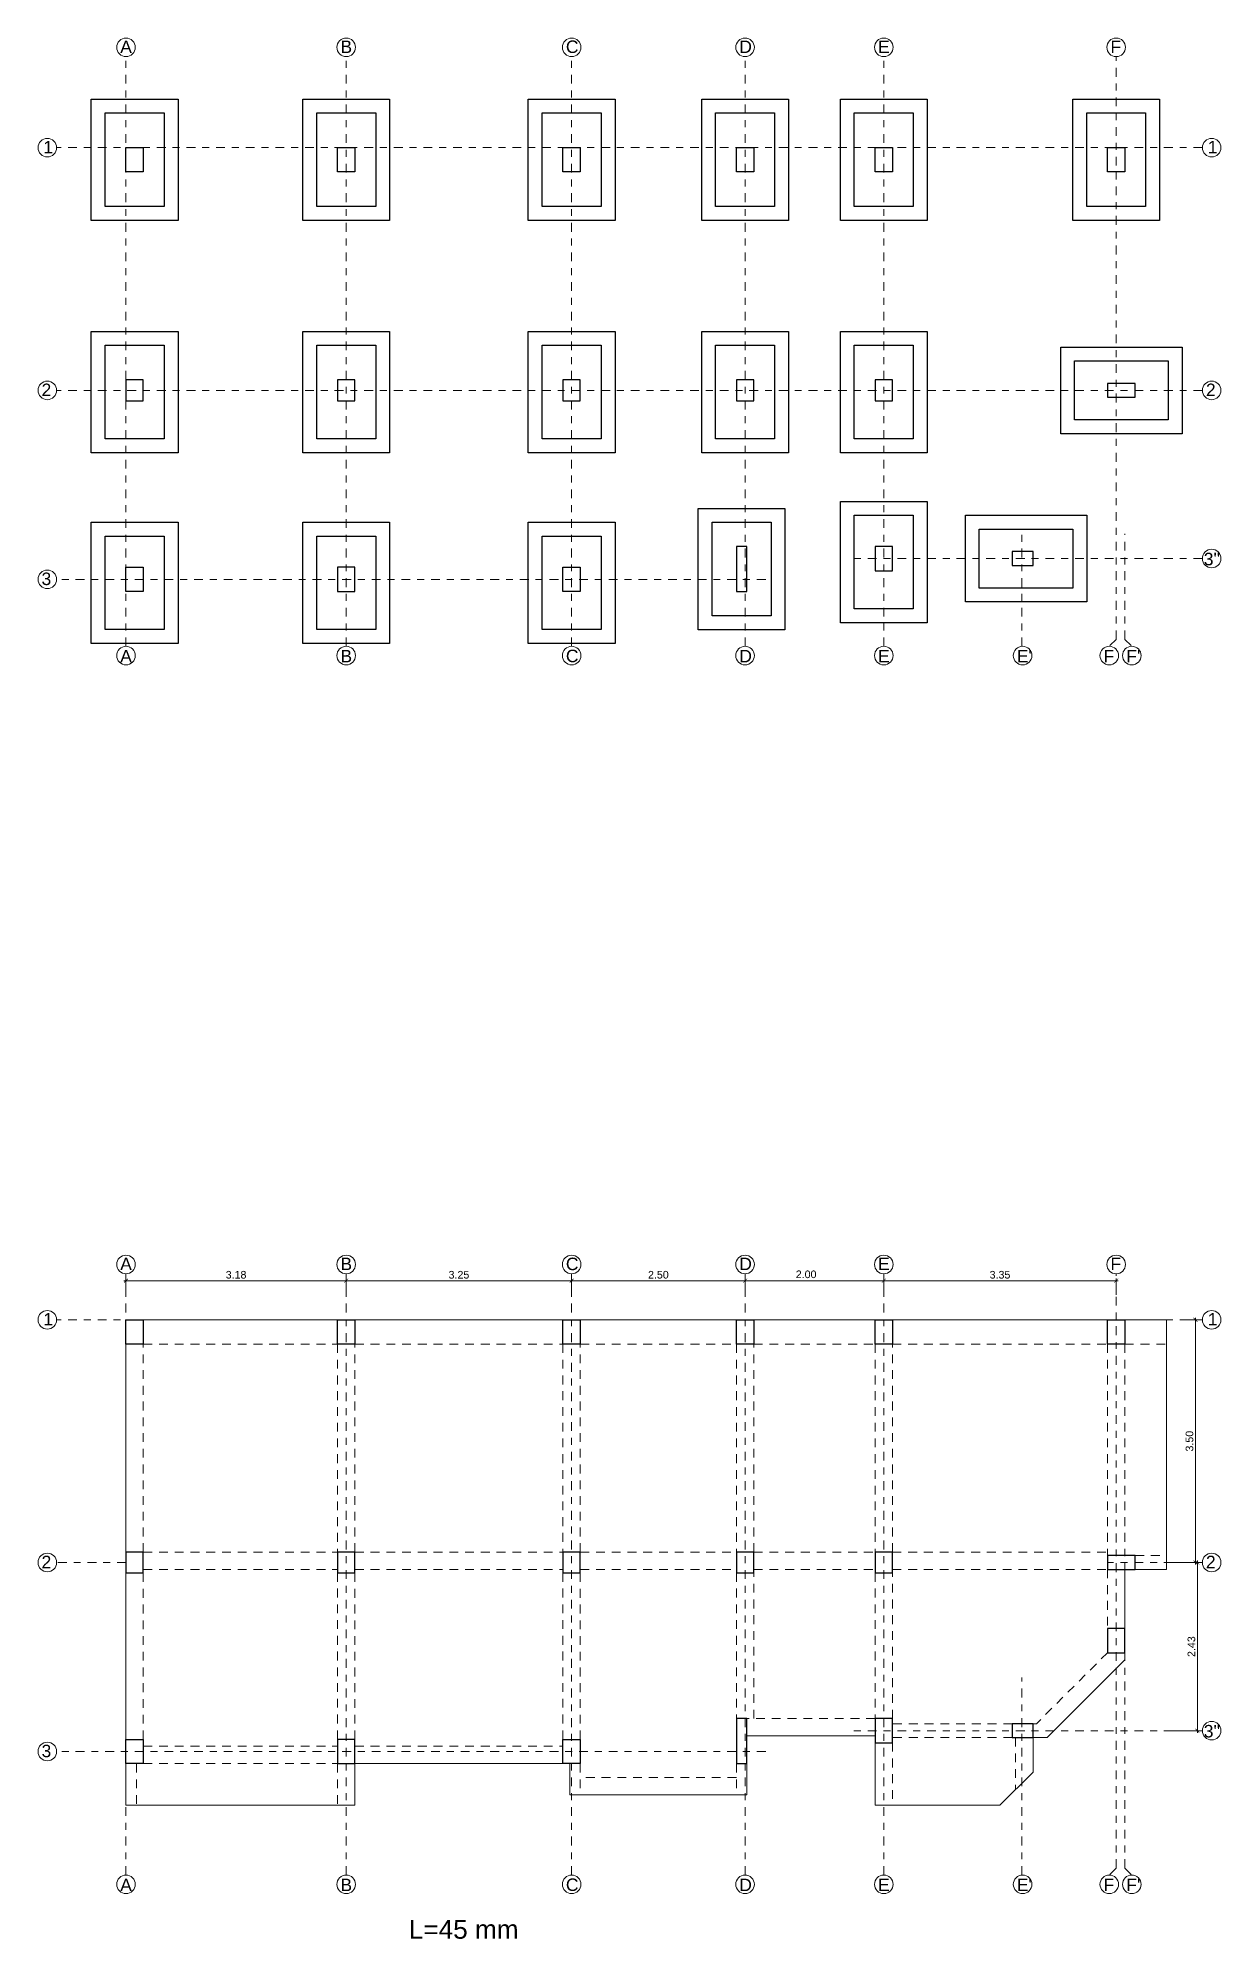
# Model space of a CAD drawing. Header units: millimetres. Extents: x 3790 to 7711, y 1471 to 3132.
# Drawn here: x 3789.94 to 3806.99, y 1470.98 to 1498.39 of the extents above; entities outside this region: 3.
import ezdxf

# ---------------------------------------------------------------- set-up
doc = ezdxf.new("R2010")
doc.units = ezdxf.units.MM
doc.header["$PDMODE"] = 3
doc.linetypes.add('DASHDOTX2', pattern=[50.8, 25.4, -12.7, 0, -12.7])
doc.linetypes.add('HIDDEN', pattern=[9.525, 6.35, -3.175])
for name, color, linetype, lineweight in [('cotas', 7, 'Continuous', 5), ('EJES', 20, 'DASHDOTX2', 9), ('pluma 1', 1, 'Continuous', 9), ('pluma 2.5', 30, 'Continuous', 25), ('proyecciones', 32, 'HIDDEN', 9), ('TEXTO', 7, 'Continuous', 9), ('TEXTURAS', 35, 'Continuous', 5)]:
    doc.layers.add(name, color=color, linetype=linetype, lineweight=lineweight)
doc.styles.add('nombreambiente', font='stylu.ttf', dxfattribs={"oblique": 20})
doc.styles.get("Standard").update_dxf_attribs({"font": 'arial.ttf'})
doc.styles.add('TIMES', font='arial.ttf', dxfattribs={"height": 0.11})
doc.dimstyles.new('julio', dxfattribs={"dimtxt": 0.11, "dimasz": 0.057, "dimexe": 0.03, "dimexo": 0.097, "dimgap": 0.0295, "dimtad": 1, "dimzin": 4, "dimdsep": 46, "dimtxsty": 'TIMES', "dimblk": 'ARCHTICK', "dimcen": 0, "dimdle": 0.03, "dimclrd": 256, "dimclre": 256, "dimclrt": 256, "dimadec": 0, "dimazin": 0, "dimtfac": 1, "dimtix": 1, "dimtmove": 2, "dimatfit": 2, "dimldrblk": 'ARCHTICK', "dimfxl": 1, "dimtolj": 1, "dimtzin": 0, "dimlwd": 5, "dimlwe": 5, "dimarcsym": 0})

# ---------------------------------------------------------------- blocks, each defined once
blk = doc.blocks.new('_ArchTick')
at = {"color": 0, "linetype": 'ByBlock', "lineweight": 40, "const_width": 0.15}
blk.add_lwpolyline([(-0.5, -0.5), (0.5, 0.5)], dxfattribs=at)
blk = doc.blocks.new('*D861')
at = {"layer": 'cotas', "lineweight": 5, "transparency": 16777216}
for p, q in [((3791.204, 1480.267), (3791.204, 1480.5)), ((3794.379, 1480.267), (3794.379, 1480.5)), ((3791.174, 1480.47), (3794.409, 1480.47))]:
    blk.add_line(p, q, dxfattribs=at)
at = {"layer": 'Defpoints', "color": 0, "transparency": 16777216}
for p in [(3794.379, 1480.47), (3791.204, 1480.17), (3794.379, 1480.17)]:
    blk.add_point(p, dxfattribs=at)
at = {"layer": 'cotas', "lineweight": 5, "transparency": 16777216, "xscale": 0.057, "yscale": 0.057, "zscale": 0.057, "rotation": 180}
blk.add_blockref('_ArchTick', (3791.204, 1480.47), dxfattribs=at)
at = {"layer": 'cotas', "lineweight": 5, "transparency": 16777216, "xscale": 0.057, "yscale": 0.057, "zscale": 0.057}
blk.add_blockref('_ArchTick', (3794.379, 1480.47), dxfattribs=at)
at = {"layer": 'cotas', "transparency": 16777216, "insert": (3792.791, 1480.555), "char_height": 0.11, "attachment_point": 5, "style": 'TIMES'}
blk.add_mtext('\\A1;3.18', dxfattribs=at)
blk = doc.blocks.new('*D862')
at = {"layer": 'cotas', "lineweight": 5, "transparency": 16777216}
for p, q in [((3794.379, 1480.267), (3794.379, 1480.5)), ((3797.629, 1480.267), (3797.629, 1480.5)), ((3794.349, 1480.47), (3797.659, 1480.47))]:
    blk.add_line(p, q, dxfattribs=at)
at = {"layer": 'Defpoints', "color": 0, "transparency": 16777216}
for p in [(3797.629, 1480.47), (3794.379, 1480.17), (3797.629, 1480.17)]:
    blk.add_point(p, dxfattribs=at)
at = {"layer": 'cotas', "lineweight": 5, "transparency": 16777216, "xscale": 0.057, "yscale": 0.057, "zscale": 0.057, "rotation": 180}
blk.add_blockref('_ArchTick', (3794.379, 1480.47), dxfattribs=at)
at = {"layer": 'cotas', "lineweight": 5, "transparency": 16777216, "xscale": 0.057, "yscale": 0.057, "zscale": 0.057}
blk.add_blockref('_ArchTick', (3797.629, 1480.47), dxfattribs=at)
at = {"layer": 'cotas', "transparency": 16777216, "insert": (3796.004, 1480.555), "char_height": 0.11, "attachment_point": 5, "style": 'TIMES'}
blk.add_mtext('\\A1;3.25', dxfattribs=at)
blk = doc.blocks.new('*D863')
at = {"layer": 'cotas', "lineweight": 5, "transparency": 16777216}
for p, q in [((3797.629, 1480.267), (3797.629, 1480.5)), ((3800.129, 1480.267), (3800.129, 1480.5)), ((3797.599, 1480.47), (3800.159, 1480.47))]:
    blk.add_line(p, q, dxfattribs=at)
at = {"layer": 'Defpoints', "color": 0, "transparency": 16777216}
for p in [(3800.129, 1480.47), (3797.629, 1480.17), (3800.129, 1480.17)]:
    blk.add_point(p, dxfattribs=at)
at = {"layer": 'cotas', "lineweight": 5, "transparency": 16777216, "xscale": 0.057, "yscale": 0.057, "zscale": 0.057, "rotation": 180}
blk.add_blockref('_ArchTick', (3797.629, 1480.47), dxfattribs=at)
at = {"layer": 'cotas', "lineweight": 5, "transparency": 16777216, "xscale": 0.057, "yscale": 0.057, "zscale": 0.057}
blk.add_blockref('_ArchTick', (3800.129, 1480.47), dxfattribs=at)
at = {"layer": 'cotas', "transparency": 16777216, "insert": (3798.879, 1480.555), "char_height": 0.11, "attachment_point": 5, "style": 'TIMES'}
blk.add_mtext('\\A1;2.50', dxfattribs=at)
blk = doc.blocks.new('*D864')
at = {"layer": 'cotas', "lineweight": 5, "transparency": 16777216}
for p, q in [((3800.129, 1480.267), (3800.129, 1480.5)), ((3802.129, 1480.267), (3802.129, 1480.5)), ((3800.099, 1480.47), (3802.159, 1480.47))]:
    blk.add_line(p, q, dxfattribs=at)
at = {"layer": 'Defpoints', "color": 0, "transparency": 16777216}
for p in [(3802.129, 1480.47), (3800.129, 1480.17), (3802.129, 1480.17)]:
    blk.add_point(p, dxfattribs=at)
at = {"layer": 'cotas', "lineweight": 5, "transparency": 16777216, "xscale": 0.057, "yscale": 0.057, "zscale": 0.057, "rotation": 180}
blk.add_blockref('_ArchTick', (3800.129, 1480.47), dxfattribs=at)
at = {"layer": 'cotas', "lineweight": 5, "transparency": 16777216, "xscale": 0.057, "yscale": 0.057, "zscale": 0.057}
blk.add_blockref('_ArchTick', (3802.129, 1480.47), dxfattribs=at)
at = {"layer": 'cotas', "transparency": 16777216, "insert": (3801.009, 1480.561), "char_height": 0.11, "attachment_point": 5, "style": 'TIMES'}
blk.add_mtext('\\A1;2.00', dxfattribs=at)
blk = doc.blocks.new('*D865')
at = {"layer": 'cotas', "lineweight": 5, "transparency": 16777216}
for p, q in [((3802.129, 1480.267), (3802.129, 1480.5)), ((3805.479, 1480.267), (3805.479, 1480.5)), ((3802.099, 1480.47), (3805.509, 1480.47))]:
    blk.add_line(p, q, dxfattribs=at)
at = {"layer": 'Defpoints', "color": 0, "transparency": 16777216}
for p in [(3805.479, 1480.47), (3802.129, 1480.17), (3805.479, 1480.17)]:
    blk.add_point(p, dxfattribs=at)
at = {"layer": 'cotas', "lineweight": 5, "transparency": 16777216, "xscale": 0.057, "yscale": 0.057, "zscale": 0.057, "rotation": 180}
blk.add_blockref('_ArchTick', (3802.129, 1480.47), dxfattribs=at)
at = {"layer": 'cotas', "lineweight": 5, "transparency": 16777216, "xscale": 0.057, "yscale": 0.057, "zscale": 0.057}
blk.add_blockref('_ArchTick', (3805.479, 1480.47), dxfattribs=at)
at = {"layer": 'cotas', "transparency": 16777216, "insert": (3803.804, 1480.555), "char_height": 0.11, "attachment_point": 5, "style": 'TIMES'}
blk.add_mtext('\\A1;3.35', dxfattribs=at)
blk = doc.blocks.new('*D860')
at = {"layer": 'cotas', "lineweight": 5, "transparency": 16777216}
for p, q in [((3806.419, 1479.906), (3806.652, 1479.906)), ((3806.622, 1476.376), (3806.622, 1479.936)), ((3806.419, 1476.406), (3806.652, 1476.406))]:
    blk.add_line(p, q, dxfattribs=at)
at = {"layer": 'Defpoints', "color": 0, "transparency": 16777216}
for p in [(3806.322, 1479.906), (3806.622, 1479.906), (3806.322, 1476.406)]:
    blk.add_point(p, dxfattribs=at)
at = {"layer": 'cotas', "lineweight": 5, "transparency": 16777216, "xscale": 0.057, "yscale": 0.057, "zscale": 0.057}
for p, rotation in [((3806.622, 1479.906), 90), ((3806.622, 1476.406), 270)]:
    blk.add_blockref('_ArchTick', p, dxfattribs=dict(at, rotation=rotation))
at = {"layer": 'cotas', "transparency": 16777216, "insert": (3806.536, 1478.156), "char_height": 0.11, "attachment_point": 5, "rotation": 90, "style": 'TIMES'}
blk.add_mtext('\\A1;3.50', dxfattribs=at)
blk = doc.blocks.new('*D866')
at = {"layer": 'cotas', "lineweight": 5, "transparency": 16777216}
for p, q in [((3806.242, 1476.406), (3806.679, 1476.406)), ((3806.649, 1476.436), (3806.649, 1473.951)), ((3806.242, 1473.981), (3806.679, 1473.981))]:
    blk.add_line(p, q, dxfattribs=at)
at = {"layer": 'Defpoints', "color": 0, "transparency": 16777216}
for p in [(3806.145, 1476.406), (3806.145, 1473.981), (3806.649, 1473.981)]:
    blk.add_point(p, dxfattribs=at)
at = {"layer": 'cotas', "lineweight": 5, "transparency": 16777216, "xscale": 0.057, "yscale": 0.057, "zscale": 0.057}
for p, rotation in [((3806.649, 1476.406), 90), ((3806.649, 1473.981), 270)]:
    blk.add_blockref('_ArchTick', p, dxfattribs=dict(at, rotation=rotation))
at = {"layer": 'cotas', "transparency": 16777216, "insert": (3806.564, 1475.193), "char_height": 0.11, "attachment_point": 5, "rotation": 90, "style": 'TIMES'}
blk.add_mtext('\\A1;2.43', dxfattribs=at)

msp = doc.modelspace()

# ---------------------------------------------------------------- hatches: boundary and pattern name
at = {"layer": 'TEXTURAS'}
h = msp.add_hatch(dxfattribs=at)
h.set_pattern_fill('LINE', color=256, scale=0.005, angle=45)
h.set_pattern_definition([(45, (3850.173085, 1483.510412), (-0.01122532015, 0.01122532015), [])])
h.paths.add_polyline_path([(7704.287, 3023.01), (7704.187, 3023.01), (7704.037, 3023.01), (7704.037, 3022.66), (7704.287, 3022.66)])

# ---------------------------------------------------------------- linework, layer by layer
at = {"layer": 'cotas', "color": 3}
for points in [[(3806.204, 1476.306), (3806.204, 1479.906), (3791.204, 1479.906)], [(3800.154, 1473.056), (3797.604, 1473.056), (3797.604, 1473.506), (3794.504, 1473.506), (3794.504, 1472.906), (3791.204, 1472.906), (3791.204, 1479.906)], [(3805.604, 1475.002), (3804.482, 1473.881), (3804.28, 1473.881), (3804.28, 1473.381), (3803.804, 1472.906), (3802.004, 1472.906), (3802.004, 1473.906), (3800.154, 1473.906), (3800.154, 1473.056)]]:
    msp.add_lwpolyline(points, dxfattribs=at)
at = {"layer": 'cotas'}
msp.add_lwpolyline([(3806.204, 1479.906), (3806.204, 1476.306), (3805.604, 1476.306), (3805.604, 1475.002), (3804.482, 1473.881), (3804.28, 1473.881), (3804.28, 1473.381), (3803.804, 1472.906), (3802.004, 1472.906), (3802.004, 1473.906), (3800.154, 1473.906), (3800.154, 1473.056), (3797.604, 1473.056), (3797.604, 1473.506), (3794.504, 1473.506), (3794.504, 1472.906), (3791.204, 1472.906), (3791.204, 1479.906), (3806.204, 1479.906)], dxfattribs=at)
at = {"layer": 'EJES', "ltscale": 0.005}
for p, q in [((3791.204, 1489.618), (3791.204, 1498.121)), ((3794.379, 1489.618), (3794.379, 1498.121)), ((3797.629, 1489.618), (3797.629, 1498.121)), ((3800.129, 1489.618), (3800.129, 1498.121)), ((3802.129, 1489.618), (3802.129, 1498.121)), ((3805.479, 1489.718), (3805.479, 1498.121)), ((3806.722, 1496.808), (3790.204, 1496.808)), ((3806.722, 1493.308), (3790.204, 1493.308)), ((3804.121, 1489.618), (3804.121, 1491.241)), ((3805.604, 1489.718), (3805.604, 1491.241)), ((3806.722, 1490.883), (3801.649, 1490.883)), ((3800.426, 1490.583), (3790.204, 1490.583)), ((3805.479, 1489.718), (3805.379, 1489.618)), ((3805.604, 1489.718), (3805.704, 1489.618)), ((3791.204, 1471.899), (3791.204, 1480.57)), ((3794.379, 1471.899), (3794.379, 1480.57)), ((3797.629, 1471.899), (3797.629, 1480.57)), ((3800.129, 1471.899), (3800.129, 1480.57)), ((3802.129, 1471.899), (3802.129, 1480.57)), ((3805.479, 1471.999), (3805.479, 1480.57)), ((3806.722, 1479.906), (3790.204, 1479.906)), ((3791.204, 1476.406), (3790.204, 1476.406)), ((3806.722, 1476.406), (3805.354, 1476.406)), ((3805.604, 1471.999), (3805.604, 1476.506)), ((3804.121, 1471.899), (3804.121, 1474.749)), ((3806.722, 1473.981), (3801.649, 1473.981)), ((3800.426, 1473.681), (3790.204, 1473.681)), ((3805.479, 1471.999), (3805.379, 1471.899)), ((3805.604, 1471.999), (3805.704, 1471.899))]:
    msp.add_line(p, q, dxfattribs=at)
at = {"layer": 'pluma 1'}
for centre in [(3791.204, 1498.255), (3794.379, 1498.255), (3797.629, 1498.255), (3800.129, 1498.255), (3802.129, 1498.255), (3805.479, 1498.255), (3790.07, 1496.808), (3806.856, 1496.808), (3790.07, 1493.308), (3806.856, 1493.308), (3806.856, 1490.883), (3790.07, 1490.583), (3791.204, 1489.484), (3794.379, 1489.484), (3797.629, 1489.484), (3800.129, 1489.484), (3802.129, 1489.484), (3804.13, 1489.484), (3805.379, 1489.484), (3805.704, 1489.484), (3791.204, 1480.704), (3794.379, 1480.704), (3797.629, 1480.704), (3800.129, 1480.704), (3802.129, 1480.704), (3805.479, 1480.704), (3790.07, 1479.906), (3806.856, 1479.906), (3790.07, 1476.406), (3806.856, 1476.406), (3806.856, 1473.981), (3790.07, 1473.681), (3791.204, 1471.765), (3794.379, 1471.765), (3797.629, 1471.765), (3800.129, 1471.765), (3802.129, 1471.765), (3804.13, 1471.765), (3805.379, 1471.765), (3805.704, 1471.765)]:
    msp.add_circle(centre, 0.134, dxfattribs=at)
at = {"layer": 'pluma 2.5'}
for points in [[(7704.287, 3022.66), (7704.037, 3022.66), (7704.037, 3023.01), (7704.287, 3023.01)], [(3791.954, 1495.758), (3790.704, 1495.758), (3790.704, 1497.508), (3791.954, 1497.508)], [(3795.004, 1495.758), (3793.754, 1495.758), (3793.754, 1497.508), (3795.004, 1497.508)], [(3798.254, 1495.758), (3797.004, 1495.758), (3797.004, 1497.508), (3798.254, 1497.508)], [(3800.754, 1495.758), (3799.504, 1495.758), (3799.504, 1497.508), (3800.754, 1497.508)], [(3802.754, 1495.758), (3801.504, 1495.758), (3801.504, 1497.508), (3802.754, 1497.508)], [(3806.104, 1495.758), (3804.854, 1495.758), (3804.854, 1497.508), (3806.104, 1497.508)], [(3791.454, 1496.458), (3791.204, 1496.458), (3791.204, 1496.808), (3791.454, 1496.808)], [(3794.504, 1496.458), (3794.254, 1496.458), (3794.254, 1496.808), (3794.504, 1496.808)], [(3797.754, 1496.458), (3797.504, 1496.458), (3797.504, 1496.808), (3797.754, 1496.808)], [(3800.254, 1496.458), (3800.004, 1496.458), (3800.004, 1496.808), (3800.254, 1496.808)], [(3802.254, 1496.458), (3802.004, 1496.458), (3802.004, 1496.808), (3802.254, 1496.808)], [(3805.604, 1496.458), (3805.354, 1496.458), (3805.354, 1496.808), (3805.604, 1496.808)], [(3791.954, 1492.408), (3790.704, 1492.408), (3790.704, 1494.158), (3791.954, 1494.158)], [(3795.004, 1492.408), (3793.754, 1492.408), (3793.754, 1494.158), (3795.004, 1494.158)], [(3798.254, 1492.408), (3797.004, 1492.408), (3797.004, 1494.158), (3798.254, 1494.158)], [(3800.754, 1492.408), (3799.504, 1492.408), (3799.504, 1494.158), (3800.754, 1494.158)], [(3802.754, 1492.408), (3801.504, 1492.408), (3801.504, 1494.158), (3802.754, 1494.158)], [(3804.679, 1492.683), (3804.679, 1493.933), (3806.429, 1493.933), (3806.429, 1492.683)], [(3791.204, 1493.158), (3791.454, 1493.158), (3791.454, 1493.458), (3791.204, 1493.458)], [(3794.254, 1493.158), (3794.504, 1493.158), (3794.504, 1493.458), (3794.254, 1493.458)], [(3797.504, 1493.158), (3797.754, 1493.158), (3797.754, 1493.458), (3797.504, 1493.458)], [(3800.004, 1493.158), (3800.254, 1493.158), (3800.254, 1493.458), (3800.004, 1493.458)], [(3802.004, 1493.158), (3802.254, 1493.158), (3802.254, 1493.458), (3802.004, 1493.458)], [(3805.354, 1493.208), (3805.754, 1493.208), (3805.754, 1493.408), (3805.354, 1493.408)], [(3800.704, 1489.856), (3799.454, 1489.856), (3799.454, 1491.606), (3800.704, 1491.606)], [(3802.754, 1489.958), (3801.504, 1489.958), (3801.504, 1491.708), (3802.754, 1491.708)], [(3803.305, 1490.258), (3803.305, 1491.508), (3805.055, 1491.508), (3805.055, 1490.258)], [(3791.954, 1489.658), (3790.704, 1489.658), (3790.704, 1491.408), (3791.954, 1491.408)], [(3795.004, 1489.658), (3793.754, 1489.658), (3793.754, 1491.408), (3795.004, 1491.408)], [(3798.254, 1489.658), (3797.004, 1489.658), (3797.004, 1491.408), (3798.254, 1491.408)], [(3802.254, 1491.058), (3802.004, 1491.058), (3802.004, 1490.708), (3802.104, 1490.708), (3802.254, 1490.708)], [(3804.28, 1490.983), (3803.98, 1490.983), (3803.98, 1490.783), (3804.28, 1490.783)], [(3791.454, 1490.408), (3791.204, 1490.408), (3791.204, 1490.758), (3791.454, 1490.758)], [(3794.504, 1490.758), (3794.254, 1490.758), (3794.254, 1490.408), (3794.504, 1490.408)], [(3797.754, 1490.408), (3797.504, 1490.408), (3797.504, 1490.758), (3797.754, 1490.758)], [(3791.454, 1479.556), (3791.204, 1479.556), (3791.204, 1479.906), (3791.454, 1479.906)], [(3794.504, 1479.556), (3794.254, 1479.556), (3794.254, 1479.906), (3794.504, 1479.906)], [(3797.754, 1479.556), (3797.504, 1479.556), (3797.504, 1479.906), (3797.754, 1479.906)], [(3800.254, 1479.556), (3800.004, 1479.556), (3800.004, 1479.906), (3800.254, 1479.906)], [(3802.254, 1479.556), (3802.004, 1479.556), (3802.004, 1479.906), (3802.254, 1479.906)], [(3805.604, 1479.556), (3805.354, 1479.556), (3805.354, 1479.906), (3805.604, 1479.906)], [(3791.204, 1476.256), (3791.454, 1476.256), (3791.454, 1476.556), (3791.204, 1476.556)], [(3794.254, 1476.256), (3794.504, 1476.256), (3794.504, 1476.556), (3794.254, 1476.556)], [(3797.504, 1476.256), (3797.754, 1476.256), (3797.754, 1476.556), (3797.504, 1476.556)], [(3800.004, 1476.256), (3800.254, 1476.256), (3800.254, 1476.556), (3800.004, 1476.556)], [(3802.004, 1476.256), (3802.254, 1476.256), (3802.254, 1476.556), (3802.004, 1476.556)], [(3805.354, 1476.306), (3805.754, 1476.306), (3805.754, 1476.506), (3805.354, 1476.506)], [(3805.604, 1475.456), (3805.354, 1475.456), (3805.354, 1475.106), (3805.454, 1475.106), (3805.604, 1475.106)], [(3802.254, 1474.156), (3802.004, 1474.156), (3802.004, 1473.806), (3802.104, 1473.806), (3802.254, 1473.806)], [(3804.28, 1474.081), (3803.98, 1474.081), (3803.98, 1473.881), (3804.28, 1473.881)], [(3791.454, 1473.506), (3791.204, 1473.506), (3791.204, 1473.856), (3791.454, 1473.856)], [(3794.504, 1473.856), (3794.254, 1473.856), (3794.254, 1473.506), (3794.504, 1473.506)], [(3797.754, 1473.506), (3797.504, 1473.506), (3797.504, 1473.856), (3797.754, 1473.856)]]:
    msp.add_lwpolyline(points, close=True, dxfattribs=at)
at = {"layer": 'pluma 2.5', "color": 0}
for points in [[(3791.754, 1495.958), (3790.904, 1495.958), (3790.904, 1497.308), (3791.754, 1497.308)], [(3794.804, 1495.958), (3793.954, 1495.958), (3793.954, 1497.308), (3794.804, 1497.308)], [(3798.054, 1495.958), (3797.204, 1495.958), (3797.204, 1497.308), (3798.054, 1497.308)], [(3800.554, 1495.958), (3799.704, 1495.958), (3799.704, 1497.308), (3800.554, 1497.308)], [(3802.554, 1495.958), (3801.704, 1495.958), (3801.704, 1497.308), (3802.554, 1497.308)], [(3805.904, 1495.958), (3805.054, 1495.958), (3805.054, 1497.308), (3805.904, 1497.308)], [(3791.754, 1492.608), (3790.904, 1492.608), (3790.904, 1493.958), (3791.754, 1493.958)], [(3794.804, 1492.608), (3793.954, 1492.608), (3793.954, 1493.958), (3794.804, 1493.958)], [(3798.054, 1492.608), (3797.204, 1492.608), (3797.204, 1493.958), (3798.054, 1493.958)], [(3800.554, 1492.608), (3799.704, 1492.608), (3799.704, 1493.958), (3800.554, 1493.958)], [(3802.554, 1492.608), (3801.704, 1492.608), (3801.704, 1493.958), (3802.554, 1493.958)], [(3804.879, 1492.883), (3804.879, 1493.733), (3806.229, 1493.733), (3806.229, 1492.883)], [(3802.554, 1490.158), (3801.704, 1490.158), (3801.704, 1491.508), (3802.554, 1491.508)], [(3791.754, 1489.858), (3790.904, 1489.858), (3790.904, 1491.208), (3791.754, 1491.208)], [(3794.804, 1489.858), (3793.954, 1489.858), (3793.954, 1491.208), (3794.804, 1491.208)], [(3798.054, 1489.858), (3797.204, 1489.858), (3797.204, 1491.208), (3798.054, 1491.208)], [(3800.504, 1490.056), (3799.654, 1490.056), (3799.654, 1491.406), (3800.504, 1491.406)], [(3803.505, 1490.458), (3803.505, 1491.308), (3804.855, 1491.308), (3804.855, 1490.458)]]:
    msp.add_lwpolyline(points, close=True, dxfattribs=at)
at = {"layer": 'pluma 2.5'}
for points in [[(3800.004, 1490.408), (3800.154, 1490.408), (3800.154, 1491.058), (3800.004, 1491.058), (3800.004, 1490.408)], [(3800.004, 1473.506), (3800.154, 1473.506), (3800.154, 1474.156), (3800.004, 1474.156), (3800.004, 1473.506)]]:
    msp.add_lwpolyline(points, dxfattribs=at)
at = {"layer": 'proyecciones', "color": 3, "linetype": 'HIDDEN', "ltscale": 0.02}
for points in [[(3791.454, 1476.556), (3791.454, 1479.556)], [(3791.454, 1479.556), (3794.254, 1479.556)], [(3794.254, 1479.556), (3794.254, 1476.556)], [(3794.504, 1476.556), (3794.504, 1479.556)], [(3794.504, 1479.556), (3797.504, 1479.556)], [(3797.504, 1479.556), (3797.504, 1476.556)], [(3797.754, 1476.556), (3797.754, 1479.556)], [(3797.754, 1479.556), (3800.004, 1479.556)], [(3800.004, 1479.556), (3800.004, 1476.556)], [(3800.254, 1476.556), (3800.254, 1479.556)], [(3800.254, 1479.556), (3802.004, 1479.556)], [(3802.004, 1479.556), (3802.004, 1476.556)], [(3802.254, 1479.556), (3805.354, 1479.556)], [(3802.254, 1476.556), (3802.254, 1479.556)], [(3805.354, 1479.556), (3805.354, 1476.506)], [(3805.604, 1479.556), (3805.604, 1476.506)], [(3805.604, 1479.556), (3806.204, 1479.556)], [(3791.454, 1476.556), (3794.254, 1476.556)], [(3794.504, 1476.556), (3797.504, 1476.556)], [(3797.754, 1476.556), (3800.004, 1476.556)], [(3800.254, 1476.556), (3802.004, 1476.556)], [(3802.254, 1476.556), (3805.354, 1476.556)], [(3805.754, 1476.506), (3806.204, 1476.506)], [(3791.454, 1476.306), (3794.254, 1476.306)], [(3791.454, 1473.856), (3791.454, 1476.256)], [(3794.254, 1476.256), (3794.254, 1473.856)], [(3794.504, 1476.306), (3797.504, 1476.306)], [(3794.504, 1473.856), (3794.504, 1476.256)], [(3797.504, 1476.256), (3797.504, 1473.856)], [(3797.754, 1476.306), (3800.004, 1476.306)], [(3797.754, 1473.856), (3797.754, 1476.256)], [(3800.004, 1476.256), (3800.004, 1474.156)], [(3800.254, 1476.306), (3802.004, 1476.306)], [(3800.254, 1474.156), (3800.254, 1476.256)], [(3802.004, 1476.256), (3802.004, 1474.156)], [(3802.254, 1476.306), (3805.354, 1476.306)], [(3802.254, 1474.156), (3802.254, 1476.256)], [(3805.354, 1476.306), (3805.354, 1475.456)], [(3805.354, 1475.106), (3804.329, 1474.081)], [(3802.004, 1474.156), (3800.154, 1474.156)], [(3803.98, 1474.081), (3802.254, 1474.081)], [(3804.28, 1474.081), (3804.329, 1474.081)], [(3791.454, 1473.756), (3794.254, 1473.756)], [(3794.504, 1473.756), (3797.504, 1473.756)], [(3803.98, 1473.881), (3802.254, 1473.881)], [(3802.254, 1473.806), (3802.254, 1472.906)], [(3804.03, 1473.881), (3804.03, 1473.131)], [(3791.354, 1473.506), (3791.354, 1472.906)], [(3791.454, 1473.506), (3794.254, 1473.506)], [(3794.254, 1473.506), (3794.254, 1472.906)], [(3794.504, 1473.506), (3797.504, 1473.506)], [(3797.754, 1473.506), (3797.754, 1473.056)], [(3800.004, 1473.506), (3800.004, 1473.056)], [(3800.004, 1473.306), (3797.754, 1473.306)]]:
    msp.add_lwpolyline(points, dxfattribs=at)
at = {"layer": 'proyecciones', "color": 3, "linetype": 'ByBlock', "ltscale": 0.02}
for points in [[(3805.604, 1476.306), (3805.604, 1475.456)], [(3805.754, 1476.306), (3806.204, 1476.306)], [(3805.604, 1475.106), (3805.604, 1475.002)]]:
    msp.add_lwpolyline(points, dxfattribs=at)

# ---------------------------------------------------------------- texts
at = {"layer": 'TEXTO', "insert": (7710.799, 3132.243), "char_height": 0.078, "width": 0.94904, "attachment_point": 1, "style": 'nombreambiente'}
msp.add_mtext('{\\Q23;NPT + 3.55}', dxfattribs=at)
at = {"layer": 'TEXTO', "color": 5, "char_height": 0.18, "width": 2.59773}
for s, insert, attachment_point in [('{\\C7;A}', (3791.121, 1498.353), 1), ('{\\C7;B}', (3794.296, 1498.353), 1), ('{\\fArial|b0|i0|c0|p34;\\C7;C}', (3797.546, 1498.353), 1), ('{\\C7;D}', (3800.046, 1498.353), 1), ('{\\C7;E}', (3802.046, 1498.353), 1), ('{\\C7;F}', (3805.396, 1498.353), 1), ('{\\C7;1}', (3790.014, 1496.906), 1), ('{\\C7;1}', (3806.8, 1496.906), 1), ('{\\C7;2}', (3789.987, 1493.406), 1), ('{\\C7;2}', (3806.773, 1493.406), 1), ("{\\C7;3''}", (3806.742, 1490.966), 1), ('{\\C7;3}', (3789.987, 1490.681), 1), ('{\\C7;A}', (3791.121, 1489.386), 7), ('{\\C7;B}', (3794.296, 1489.386), 7), ('{\\fArial|b0|i0|c0|p34;\\C7;C}', (3797.546, 1489.386), 7), ('{\\C7;D}', (3800.046, 1489.386), 7), ('{\\C7;E}', (3802.046, 1489.386), 7), ("{\\C7;E'}", (3804.047, 1489.386), 7), ('{\\C7;F}', (3805.296, 1489.386), 7), ("{\\C7;F'}", (3805.626, 1489.386), 7), ('{\\C7;A}', (3791.121, 1480.802), 1), ('{\\C7;B}', (3794.296, 1480.802), 1), ('{\\fArial|b0|i0|c0|p34;\\C7;C}', (3797.546, 1480.802), 1), ('{\\C7;D}', (3800.046, 1480.802), 1), ('{\\C7;E}', (3802.046, 1480.802), 1), ('{\\C7;F}', (3805.396, 1480.802), 1), ('{\\C7;1}', (3790.014, 1480.004), 1), ('{\\C7;1}', (3806.8, 1480.004), 1), ('{\\C7;2}', (3789.987, 1476.504), 1), ('{\\C7;2}', (3806.773, 1476.504), 1), ("{\\C7;3''}", (3806.742, 1474.064), 1), ('{\\C7;3}', (3789.987, 1473.779), 1), ('{\\C7;A}', (3791.121, 1471.667), 7), ('{\\C7;B}', (3794.296, 1471.667), 7), ('{\\fArial|b0|i0|c0|p34;\\C7;C}', (3797.546, 1471.667), 7), ('{\\C7;D}', (3800.046, 1471.667), 7), ('{\\C7;E}', (3802.046, 1471.667), 7), ("{\\C7;E'}", (3804.047, 1471.667), 7), ('{\\C7;F}', (3805.296, 1471.667), 7), ("{\\C7;F'}", (3805.626, 1471.667), 7)]:
    msp.add_mtext(s, dxfattribs=dict(at, insert=insert, attachment_point=attachment_point))
at = {"layer": 'TEXTO', "insert": (3795.281, 1471.251), "char_height": 0.27, "width": 6.85076, "attachment_point": 1}
msp.add_mtext('L=45 mm', dxfattribs=at)

# ---------------------------------------------------------------- dimensions: what is measured, and where the dimension line sits
at = {"layer": 'cotas'}
for base, p1, p2, picture, middle in [((3794.37880138, 1480.469738966), (3791.20380138, 1480.169738966), (3794.37880138, 1480.169738966), '*D861', (3792.79130138, 1480.555439512)), ((3797.629, 1480.47), (3794.379, 1480.17), (3797.629, 1480.17), '*D862', (3796.004, 1480.555)), ((3800.129, 1480.47), (3797.629, 1480.17), (3800.129, 1480.17), '*D863', (3798.879, 1480.555)), ((3805.479, 1480.47), (3802.129, 1480.17), (3805.479, 1480.17), '*D865', (3803.804, 1480.555))]:
    dim = msp.add_linear_dim(base=base, p1=p1, p2=p2, dimstyle='julio', dxfattribs=at)
    dim.commit()
    dim.dimension.update_dxf_attribs({"geometry": picture, "text_midpoint": middle})
dim = msp.add_linear_dim(base=(3802.129, 1480.47), p1=(3800.129, 1480.17), p2=(3802.129, 1480.17), dimstyle='julio', dxfattribs=at)
dim.commit()
dim.dimension.update_dxf_attribs({"geometry": '*D864', "text_midpoint": (3801.009, 1480.561), "dimtype": 160})
for base, p1, p2, picture, middle in [((3806.622, 1479.906), (3806.322, 1476.406), (3806.322, 1479.906), '*D860', (3806.536, 1478.156)), ((3806.649275282, 1473.980719316), (3806.145318685, 1476.405719316), (3806.145318685, 1473.980719316), '*D866', (3806.563574736, 1475.193219316))]:
    dim = msp.add_linear_dim(base=base, p1=p1, p2=p2, angle=90, dimstyle='julio', dxfattribs=at)
    dim.commit()
    dim.dimension.update_dxf_attribs({"geometry": picture, "text_midpoint": middle})

doc.saveas('drawing.dxf')
